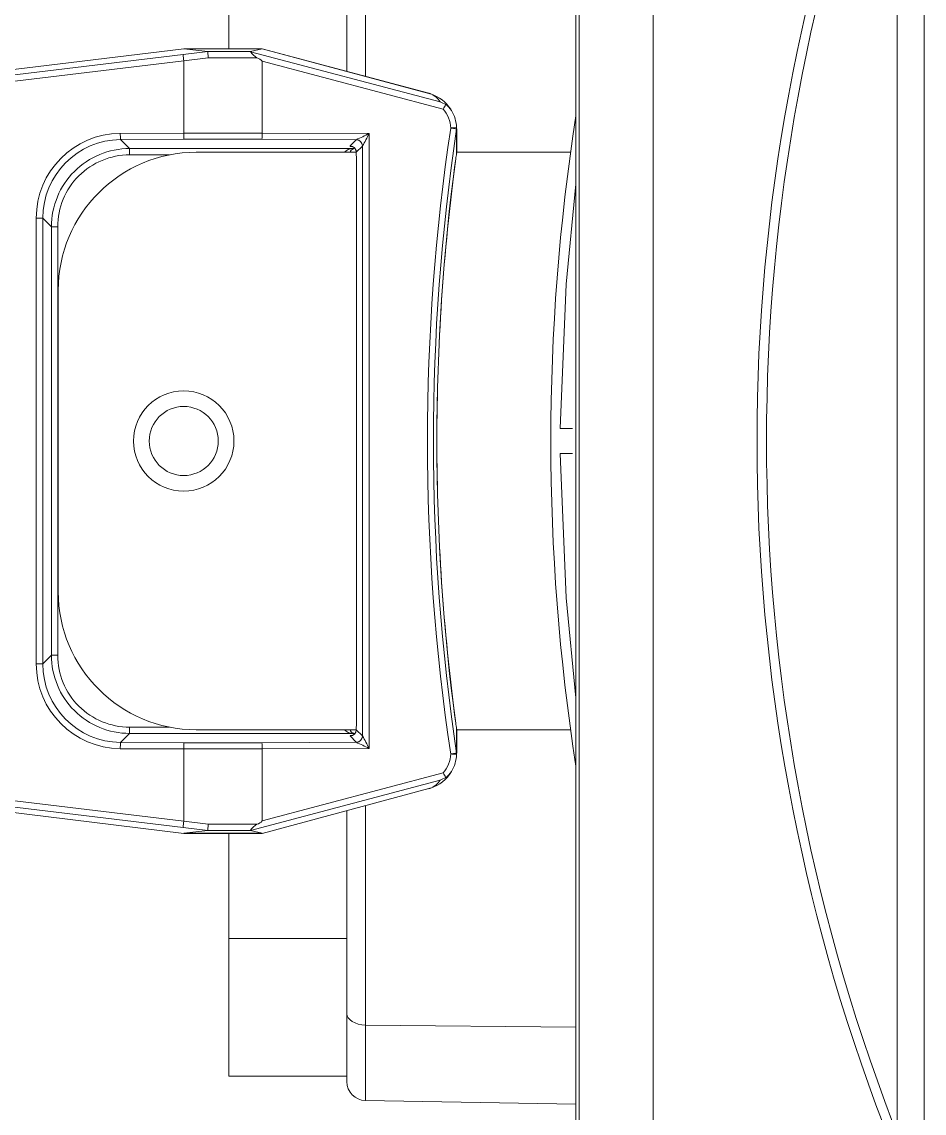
# Model space of a CAD drawing. Extents: x 8 to 113, y 2 to 87.
# Drawn here: x 44.79 to 46.228, y 35.747 to 37.486 of the extents above; entities that cross this region are included whole.
import ezdxf

# ---------------------------------------------------------------- set-up
doc = ezdxf.new("R2010")
doc.units = 0
doc.header["$MEASUREMENT"] = 0
doc.layers.add('OBJECT', color=7, linetype='CONTINUOUS')

msp = doc.modelspace()

# ---------------------------------------------------------------- linework, layer by layer
at = {"layer": 'OBJECT', "linetype": 'Continuous', "lineweight": 15}
for p, q in [((45.1203, 44.9982), (45.1203, 37.4432)), ((45.3083, 44.9982), (45.3083, 37.407)), ((45.6783, 35.474), (45.6783, 38.1625)), ((45.6733, 35.5057), (45.6733, 38.1307)), ((45.7962, 38.1318), (45.7962, 35.5046)), ((46.2283, 35.6068), (46.2283, 38.0296)), ((46.1853, 35.7144), (46.1853, 37.9222)), ((45.3378, 37.7485), (45.3378, 37.3992)), ((45.0474, 37.4337), (44.6388, 37.3847)), ((44.7597, 37.4078), (45.0482, 37.4432)), ((45.0869, 37.4386), (45.0474, 37.4337)), ((45.0487, 37.4432), (45.0482, 37.4432)), ((45.0483, 37.4432), (45.0482, 37.4432)), ((45.1733, 37.4432), (45.0483, 37.4432)), ((45.0869, 37.4386), (45.0487, 37.4432)), ((45.0487, 37.4432), (45.1732, 37.4432)), ((45.0875, 37.4286), (45.0869, 37.4386)), ((45.1545, 37.4386), (45.0869, 37.4386)), ((45.0869, 37.4386), (45.0869, 37.4386)), ((45.1732, 37.4432), (45.1545, 37.4386)), ((45.1545, 37.4386), (45.1547, 37.4384)), ((45.4569, 37.3584), (45.1547, 37.4384)), ((45.1733, 37.4432), (45.1732, 37.4432)), ((45.4388, 37.372), (45.1733, 37.4432)), ((45.1733, 37.4432), (45.1733, 37.4432)), ((45.1733, 37.4432), (45.4389, 37.3721)), ((44.6395, 37.3748), (45.0483, 37.4238)), ((45.0483, 37.4238), (45.0875, 37.4286)), ((45.0483, 37.4238), (45.0483, 37.4238)), ((45.0483, 37.3088), (45.0483, 37.4238)), ((45.0875, 37.4286), (45.165, 37.4286)), ((45.1733, 37.4233), (45.1733, 37.3088)), ((45.1733, 37.4233), (45.4616, 37.3469)), ((45.4389, 37.3721), (45.4388, 37.372)), ((45.0483, 37.3088), (44.9472, 37.3083)), ((45.1733, 37.3088), (45.0483, 37.3088)), ((45.0483, 37.3088), (45.0483, 37.3088)), ((45.3436, 37.308), (45.1733, 37.3088)), ((45.1733, 37.3088), (45.1733, 37.3088)), ((44.9477, 37.2984), (45.0486, 37.2988)), ((44.9621, 37.284), (44.9477, 37.2984)), ((45.0486, 37.2988), (45.1731, 37.2988)), ((45.1731, 37.2988), (45.3233, 37.2981)), ((45.3232, 37.298), (45.3133, 37.2882)), ((45.3436, 37.308), (45.3436, 36.3285)), ((45.3177, 37.284), (44.9621, 37.284)), ((44.9621, 37.284), (44.9621, 37.2741)), ((44.9621, 37.2741), (45.0257, 37.2741)), ((45.3232, 37.2782), (45.0683, 37.2782)), ((45.3187, 37.2836), (45.3183, 37.2838)), ((45.3192, 37.2841), (45.3187, 37.2836)), ((45.3233, 37.2782), (45.3331, 37.2881)), ((45.3331, 36.3484), (45.3331, 37.2881)), ((45.4832, 37.2769), (45.4832, 37.2767)), ((45.6648, 37.2782), (45.4833, 37.2782)), ((45.3234, 37.269), (45.3234, 36.3675)), ((45.3234, 37.269), (45.3234, 36.3675)), ((45.3234, 37.269), (45.3234, 37.269)), ((44.8133, 36.4632), (44.8133, 37.1732)), ((44.8133, 37.1732), (44.8238, 37.1732)), ((44.8238, 37.1732), (44.8238, 36.4632)), ((44.8238, 37.1732), (44.8375, 37.1595)), ((44.8375, 36.4769), (44.8375, 37.1595)), ((44.8475, 37.1595), (44.8375, 37.1595)), ((44.8475, 37.1595), (44.8475, 36.4769)), ((44.8483, 37.0582), (44.8483, 36.5782)), ((44.8238, 36.4632), (44.8375, 36.4769)), ((44.8475, 36.4769), (44.8375, 36.4769)), ((44.8133, 36.4632), (44.8238, 36.4632)), ((44.9621, 36.3524), (44.9477, 36.3381)), ((44.9621, 36.3524), (44.9621, 36.3624)), ((44.9621, 36.3624), (45.0257, 36.3624)), ((45.3177, 36.3524), (44.9621, 36.3524)), ((45.0683, 36.3582), (45.3232, 36.3582)), ((45.3187, 36.3528), (45.3183, 36.3526)), ((45.3192, 36.3523), (45.3187, 36.3528)), ((45.3233, 36.3582), (45.3331, 36.3484)), ((45.3234, 36.3675), (45.3234, 36.3675)), ((45.4832, 36.3595), (45.4832, 36.3597)), ((45.4833, 36.3582), (45.6648, 36.3582)), ((44.9477, 36.3381), (45.0486, 36.3376)), ((45.0486, 36.3376), (45.1731, 36.3376)), ((45.1731, 36.3376), (45.3233, 36.3383)), ((45.3232, 36.3384), (45.3133, 36.3483)), ((45.0483, 36.3277), (44.9472, 36.3281)), ((45.0483, 36.3277), (45.0483, 36.2127)), ((45.0483, 36.3277), (45.0483, 36.3277)), ((45.1733, 36.3277), (45.0483, 36.3277)), ((45.3436, 36.3285), (45.1733, 36.3277)), ((45.1733, 36.2131), (45.1733, 36.3277)), ((45.1733, 36.3277), (45.1733, 36.3277)), ((45.1733, 36.2131), (45.4616, 36.2895)), ((45.4569, 36.2781), (45.1547, 36.198)), ((45.0474, 36.2027), (44.6388, 36.2518)), ((44.6395, 36.2617), (45.0483, 36.2126)), ((45.1733, 36.1932), (45.4388, 36.2644)), ((45.4389, 36.2644), (45.1733, 36.1932)), ((45.4389, 36.2644), (45.4388, 36.2644)), ((45.3378, 36.2373), (45.3378, 35.8879)), ((44.7597, 36.2287), (45.0482, 36.1932)), ((45.3083, 36.2294), (45.3083, 36.0256)), ((45.0869, 36.1979), (45.0474, 36.2027)), ((45.0483, 36.2126), (45.0483, 36.2127)), ((45.0483, 36.2127), (45.0875, 36.2079)), ((45.0869, 36.1979), (45.0487, 36.1933)), ((45.0875, 36.2079), (45.0869, 36.1979)), ((45.1545, 36.1979), (45.0869, 36.1979)), ((45.0869, 36.1979), (45.0869, 36.1979)), ((45.0875, 36.2079), (45.165, 36.2079)), ((45.1547, 36.198), (45.1545, 36.1979)), ((45.1732, 36.1933), (45.1545, 36.1979)), ((45.0482, 36.1932), (45.0487, 36.1933)), ((45.0483, 36.1932), (45.0482, 36.1932)), ((45.1733, 36.1932), (45.0483, 36.1932)), ((45.0487, 36.1933), (45.1732, 36.1933)), ((45.1203, 36.1932), (45.1203, 36.0256)), ((45.1732, 36.1933), (45.1733, 36.1932)), ((45.1733, 36.1932), (45.1733, 36.1932)), ((45.1203, 35.8062), (45.1203, 36.0256)), ((45.1203, 36.0256), (45.3083, 36.0256)), ((45.3083, 35.8093), (45.3083, 36.0256)), ((45.6733, 35.8844), (45.3378, 35.8879)), ((45.3378, 35.8879), (45.3378, 35.7677)), ((45.1203, 35.8062), (45.3083, 35.8062)), ((45.3083, 35.7977), (45.3083, 35.8093)), ((45.3378, 35.7677), (45.6733, 35.7619))]:
    msp.add_line(p, q, dxfattribs=at)
at = {"layer": 'OBJECT', "linetype": 'Continuous', "lineweight": 15, "flags": 128}
for points in [[(45.3232, 37.2785), (45.3233, 37.2759), (45.3234, 37.269)], [(45.4832, 37.2767), (45.4832, 37.2769), (45.4833, 37.2771), (45.4833, 37.2773), (45.4833, 37.2775), (45.4833, 37.2775)], [(45.6733, 37.2273), (45.6576, 37.0682), (45.6484, 36.8382)], [(45.6484, 36.7982), (45.6576, 36.5682), (45.6733, 36.4091)], [(45.3234, 36.3675), (45.3233, 36.3593), (45.3232, 36.358)], [(45.3083, 35.9059), (45.3089, 35.9024), (45.3106, 35.8991), (45.3133, 35.896), (45.3169, 35.8933), (45.3214, 35.8911), (45.3265, 35.8894), (45.332, 35.8883), (45.3378, 35.8879)]]:
    msp.add_lwpolyline(points, dxfattribs=at)
at = {"layer": 'OBJECT', "linetype": 'Continuous', "lineweight": 15}
for radius in [0.08, 0.055]:
    msp.add_circle((45.0483, 36.8182), radius, dxfattribs=at)
for centre, radius, start, end in [((49.0081, 36.8182), 3.0462, 159.0224, 200.9776), ((49.0083, 36.8182), 3.0312, 159.0224, 200.9776), ((45.1539, 37.439), 0.1067, 182.8224, 188.1542), ((45.1822, 37.4569), 0.0331, 213.82, 238.7095), ((45.161, 37.4131), 0.016, 39.7472, 75.486), ((45.4311, 37.3431), 0.03, 71.9826, 75), ((45.4233, 37.3141), 0.06, 71.9826, 75), ((45.4311, 37.3431), 0.03, 30.6915, 71.9826), ((45.4372, 37.3569), 0.015, 71.9859, 78.0099), ((45.4233, 37.3141), 0.06, 32.7683, 71.9826), ((45.3744, 37.4018), 0.103, 327.818, 332.4618), ((45.4239, 37.3141), 0.05, 3.0951, 41.0152), ((45.4506, 37.3302), 0.0283, 30.666, 57.6197), ((45.4233, 37.3141), 0.06, 3.0951, 30.6343), ((49.0083, 36.8182), 3.375, 171.17, 188.83), ((45.1632, 37.3068), 0.1149, 179.031, 184.0031), ((45.0615, 37.3068), 0.1118, 355.8866, 0.9956), ((48.8142, 36.8182), 3.3774, 171.5107, 188.4893), ((48.8137, 36.8182), 3.3675, 171.5106, 188.4894), ((45.4333, 38.1074), 0.7916, 272.93, 273.6146), ((45.4275, 36.9926), 0.3275, 80.2245, 81.8778), ((45.4739, 37.3169), 0.00937, 350.7621, 3.0915), ((45.4744, 37.3141), 0.00888, 350.5153, 359.9971), ((44.948, 37.1736), 0.1347, 90.3672, 180.1598), ((44.9485, 37.1737), 0.1247, 90.356, 180.213), ((45.005, 37.3064), 0.0578, 178.0795, 187.9802), ((45.3236, 37.2975), 0.000673, 120.695, 133.9234), ((45.3231, 37.288), 0.0101, 0.5081, 89.4919), ((45.0431, 37.9017), 0.6654, 294.9043, 296.8512), ((45.3231, 37.288), 0.0101, 0.6424, 89.0018), ((45.0545, 37.4476), 0.3211, 330.2293, 334.2296), ((44.962, 37.1596), 0.1245, 89.9722, 180.0278), ((44.9619, 37.1596), 0.1144, 89.9258, 180.0742), ((45.0683, 37.0582), 0.22, 90, 180), ((45.3177, 37.2661), 0.0179, 90.0154, 137.4935), ((45.3132, 37.2781), 0.0101, 0.5081, 89.4919), ((45.3216, 37.2761), 0.00837, 113.1559, 165.6056), ((45.3145, 37.2788), 0.00865, 354.2903, 72.6774), ((45.0553, 37.2691), 0.2681, 359.9728, 1.9444), ((45.3336, 37.2878), 0.000515, 140.4602, 153), ((45.4746, 37.2783), 0.00872, 351.0334, 359.9972), ((48.8233, 36.8182), 3.3715, 172.3396, 180), ((48.8233, 36.8182), 3.3716, 172.3396, 187.6604), ((48.8233, 36.8182), 3.3715, 180, 187.6604), ((45.0683, 36.5782), 0.22, 180, 270), ((44.962, 36.4769), 0.1245, 179.9722, 270.0278), ((44.9619, 36.4768), 0.1144, 179.9258, 270.0742), ((44.948, 36.4629), 0.1347, 179.8402, 269.6328), ((44.9485, 36.4628), 0.1247, 179.787, 269.644), ((45.3177, 36.3703), 0.0179, 222.5065, 269.9846), ((45.3132, 36.3583), 0.0101, 270.5081, 359.4919), ((45.3216, 36.3603), 0.00837, 194.3944, 246.8441), ((45.3143, 36.3577), 0.00879, 288.4201, 0.7603), ((45.0553, 36.3673), 0.2681, 358.0556, 0.0272), ((45.4733, 36.3582), 0.01, 3.1043, 9.0086), ((45.4746, 36.3582), 0.00872, 0.0028, 8.9666), ((45.005, 36.3301), 0.0578, 172.0198, 181.9205), ((45.1632, 36.3296), 0.1149, 175.9969, 180.969), ((45.0615, 36.3296), 0.1118, 359.0044, 4.1134), ((45.3231, 36.3485), 0.0101, 270.5081, 359.4919), ((45.3236, 36.3389), 0.000673, 226.0766, 239.305), ((45.3231, 36.3484), 0.0101, 270.9982, 359.3576), ((45.0431, 35.7348), 0.6654, 63.1488, 65.0957), ((45.3336, 36.3486), 0.000515, 207, 219.5398), ((45.0545, 36.1889), 0.3211, 25.7704, 29.7707), ((45.4239, 36.3223), 0.05, 318.9848, 356.9049), ((45.4275, 36.6439), 0.3275, 278.1222, 279.7755), ((45.4333, 35.5291), 0.7916, 86.3854, 87.07), ((45.4233, 36.3223), 0.06, 329.3657, 356.9049), ((45.4739, 36.3196), 0.00937, 356.9085, 9.2379), ((45.4744, 36.3223), 0.00888, 0.0029, 9.4847), ((45.4233, 36.3223), 0.06, 288.0174, 329.3657), ((45.3744, 36.2346), 0.103, 27.5382, 32.182), ((45.4506, 36.3062), 0.0283, 302.359, 329.3553), ((45.4311, 36.2934), 0.03, 288.0174, 329.3085), ((45.4311, 36.2934), 0.03, 285, 288.0174), ((45.4233, 36.3223), 0.06, 285, 288.0174), ((45.4372, 36.2796), 0.015, 281.9901, 288.0141), ((45.1539, 36.1975), 0.1067, 171.8458, 177.1776), ((45.1822, 36.1796), 0.0331, 121.2905, 146.18), ((45.161, 36.2233), 0.016, 284.514, 320.2528), ((45.3383, 35.7977), 0.03, 180, 269)]:
    msp.add_arc(centre, radius, start, end, dxfattribs=at)
msp.add_ellipse((45.3195, 36.3579), major_axis=(0.0117, -0.004), ratio=0.411517, start_param=4.785491, end_param=4.989143, dxfattribs=at)
for points in [[(45.1733, 37.4432), (45.1733, 37.4432)], [(45.4831, 37.3153), (45.4832, 37.3127)], [(45.4833, 37.3141), (45.4832, 37.3174)], [(45.4833, 37.2783), (45.4833, 37.3141)], [(45.3183, 37.2838), (45.3192, 37.2841)], [(45.3183, 36.3526), (45.3192, 36.3523)], [(45.4833, 36.3582), (45.4833, 36.3223)], [(45.4831, 36.3211), (45.4832, 36.3238)], [(45.4833, 36.3223), (45.4832, 36.3191)], [(45.1733, 36.1932), (45.1733, 36.1932)]]:
    msp.add_open_spline(points, degree=1, dxfattribs=at)
for points, knots in [([(45.4658, 37.3542), (45.4629, 37.3558), (45.46, 37.3574), (45.4569, 37.3584), (45.4569, 37.3584)], [0, 0, 0, 0, 0.980027, 1, 1, 1, 1]), ([(45.4832, 37.3127), (45.4832, 37.3104), (45.4832, 37.2988), (45.4832, 37.2867), (45.4832, 37.2769)], [0, 0, 0, 0, 0.194244, 1, 1, 1, 1]), ([(45.3133, 37.2882), (45.3133, 37.2879), (45.3133, 37.2875), (45.3159, 37.2871), (45.3171, 37.2869)], [0, 0, 0, 0, 0.52125, 1, 1, 1, 1]), ([(45.3192, 37.2841), (45.3188, 37.2841), (45.3183, 37.284), (45.3177, 37.284), (45.3177, 37.284)], [0, 0, 0, 0, 0.91349, 1, 1, 1, 1]), ([(45.4832, 37.2769), (45.483, 37.2752), (45.4825, 37.2722), (45.4821, 37.269), (45.4819, 37.2677)], [0, 0, 0, 0, 0.564668, 1, 1, 1, 1]), ([(45.6484, 36.8382), (45.6487, 36.8382), (45.6494, 36.8382), (45.6608, 36.8382), (45.6679, 36.8382)], [0, 0, 0, 0, 0.382693, 1, 1, 1, 1]), ([(45.6679, 36.7982), (45.6608, 36.7982), (45.6494, 36.7982), (45.6487, 36.7982), (45.6484, 36.7982)], [0, 0, 0, 0, 0.613621, 1, 1, 1, 1]), ([(45.3192, 36.3523), (45.3188, 36.3524), (45.3183, 36.3524), (45.3177, 36.3524), (45.3177, 36.3524)], [0, 0, 0, 0, 0.91349, 1, 1, 1, 1]), ([(45.4832, 36.3595), (45.483, 36.3612), (45.4825, 36.3642), (45.4821, 36.3674), (45.4819, 36.3688)], [0, 0, 0, 0, 0.564668, 1, 1, 1, 1]), ([(45.4832, 36.3238), (45.4832, 36.326), (45.4832, 36.3376), (45.4832, 36.3497), (45.4832, 36.3595)], [0, 0, 0, 0, 0.194244, 1, 1, 1, 1]), ([(45.3133, 36.3483), (45.3133, 36.3485), (45.3133, 36.349), (45.3159, 36.3493), (45.3171, 36.3495)], [0, 0, 0, 0, 0.522641, 1, 1, 1, 1]), ([(45.4569, 36.2781), (45.4569, 36.2781), (45.46, 36.279), (45.4629, 36.2807), (45.4658, 36.2823)], [0, 0, 0, 0, 0.019973, 1, 1, 1, 1])]:
    msp.add_open_spline(points, degree=3, knots=knots, dxfattribs=at)

doc.saveas('drawing.dxf')
